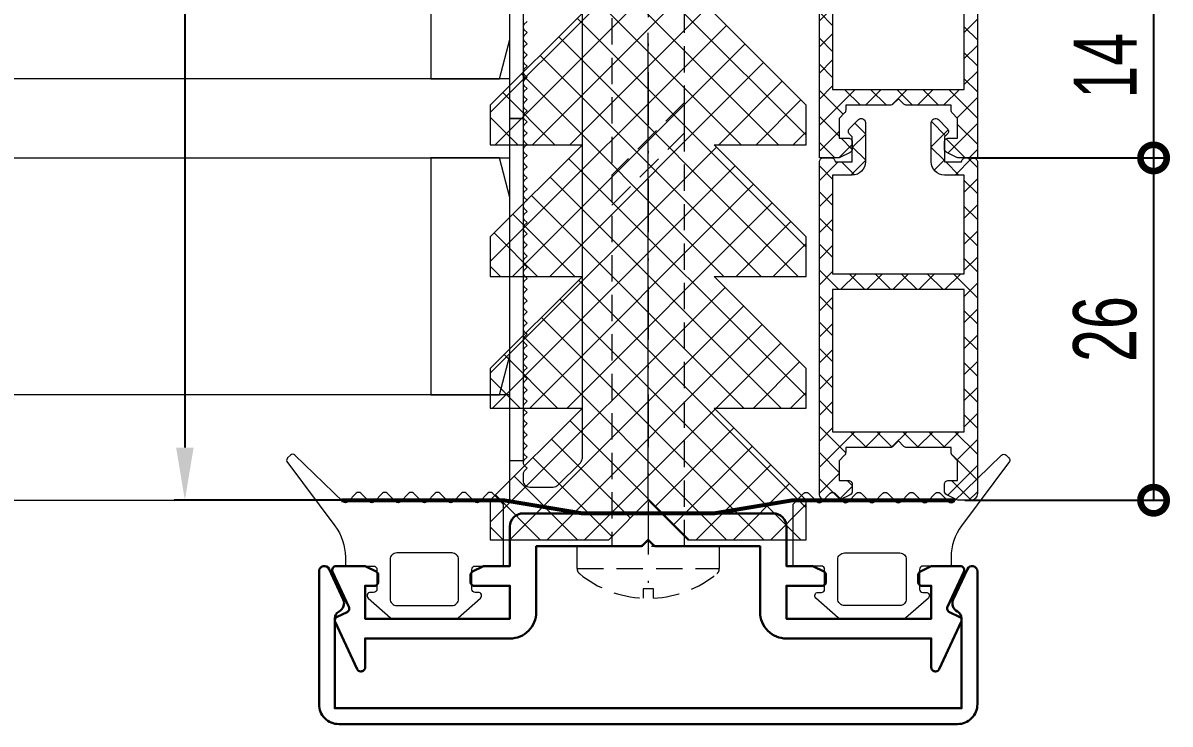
# Model space of a CAD drawing. Extents: x -37 to 8820, y -336 to 478.
# Drawn here: x 6399 to 6453.4, y 51.8 to 85 of the extents above; entities that cross this region are included whole.
import ezdxf

# ---------------------------------------------------------------- set-up
doc = ezdxf.new("R2010")
doc.units = 0
doc.header["$LTSCALE"] = 5
doc.linetypes.add('DASHDOT', pattern=[1, 0.5, -0.25, 0, -0.25])
doc.linetypes.add('HIDDEN', pattern=[0.375, 0.25, -0.125])
doc.layers.get('0').update_dxf_attribs({"linetype": 'CONTINUOUS', "lineweight": 30})
doc.layers.get('DEFPOINTS').update_dxf_attribs({"linetype": 'CONTINUOUS'})
for name, color, linetype, lineweight in [('1', 6, 'DASHDOT', 13), ('2', 3, 'HIDDEN', 13), ('Dimentions', 5, 'CONTINUOUS', 15), ('Glass', 5, 'CONTINUOUS', 20), ('Ал подклад', 7, 'CONTINUOUS', 20), ('Герлен', 7, 'CONTINUOUS', 60), ('Подкладки', 1, 'CONTINUOUS', 20), ('Уплотнители', 1, 'CONTINUOUS', 20), ('Штриховка', 1, 'CONTINUOUS', 5)]:
    doc.layers.add(name, color=color, linetype=linetype, lineweight=lineweight)
doc.styles.add('3', font='RUSS.SHX', dxfattribs={"width": 0.7, "height": 3})
doc.dimstyles.new('MX1_6', dxfattribs={"dimtxt": 3, "dimasz": 2.5, "dimexe": 0.5, "dimexo": 0, "dimgap": 0.8, "dimtad": 1, "dimlfac": 1.6, "dimdsep": 46, "dimtxsty": '3', "dimcen": 0, "dimclrd": 256, "dimclre": 256, "dimclrt": 256, "dimaunit": 1, "dimadec": 0, "dimazin": 0, "dimtfac": 1, "dimtmove": 0, "dimatfit": 1, "dimfxl": 1, "dimtvp": 1, "dimtolj": 1, "dimtzin": 0, "dimarcsym": 0})

# ---------------------------------------------------------------- blocks, each defined once
blk = doc.blocks.new('*D168')
at = {"layer": 'DEFPOINTS', "color": 0, "linetype": 'Continuous', "transparency": 16777216}
for p in [(6411.594, 98.638), (6406.662, 62.388), (6420.841, 62.388)]:
    blk.add_point(p, dxfattribs=at)
at = {"layer": 'Dimentions', "linetype": 'Continuous', "lineweight": -2, "transparency": 16777216}
for p, q in [((6411.594, 98.638), (6406.162, 98.638)), ((6406.662, 96.138), (6406.662, 64.888)), ((6420.841, 62.388), (6406.162, 62.388))]:
    blk.add_line(p, q, dxfattribs=at)
at = {"layer": 'Dimentions', "linetype": 'Continuous', "transparency": 16777216}
for points in [[(6406.246, 96.138), (6407.079, 96.138), (6406.662, 98.638)], [(6406.246, 64.888), (6407.079, 64.888), (6406.662, 62.388)]]:
    blk.add_solid(points, dxfattribs=at)
at = {"layer": 'Dimentions', "linetype": 'Continuous', "transparency": 16777216, "insert": (6404.362, 87.034), "char_height": 3, "attachment_point": 5, "rotation": 90, "style": '3'}
blk.add_mtext('\\A1;58', dxfattribs=at)
blk = doc.blocks.new('_DotSmall')
at = {"color": 0, "linetype": 'ByBlock', "const_width": 0.5}
blk.add_lwpolyline([(-0.0625, 0, 1), (0.0625, 0, 1)], format="xyb", close=True, dxfattribs=at)
blk = doc.blocks.new('*D1178')
at = {"layer": 'DEFPOINTS', "color": 0, "linetype": 'Continuous', "transparency": 16777216}
for p in [(6443.966, 87.388), (6443.998, 78.638), (6452.641, 78.638)]:
    blk.add_point(p, dxfattribs=at)
at = {"layer": 'Dimentions', "linetype": 'Continuous', "lineweight": -2, "transparency": 16777216}
for p, q in [((6443.966, 87.388), (6453.141, 87.388)), ((6452.641, 87.388), (6452.641, 78.638)), ((6443.998, 78.638), (6453.141, 78.638))]:
    blk.add_line(p, q, dxfattribs=at)
at = {"layer": 'Dimentions', "linetype": 'Continuous', "lineweight": -2, "transparency": 16777216, "xscale": 2.5, "yscale": 2.5, "zscale": 2.5}
for p, rotation in [((6452.641, 87.388), 90), ((6452.641, 78.638), 270)]:
    blk.add_blockref('_DotSmall', p, dxfattribs=dict(at, rotation=rotation))
at = {"layer": 'Dimentions', "linetype": 'Continuous', "transparency": 16777216, "insert": (6450.341, 83.013), "char_height": 3, "attachment_point": 5, "rotation": 90, "style": '3'}
blk.add_mtext('\\A1;14', dxfattribs=at)
blk = doc.blocks.new('*D1179')
at = {"layer": 'DEFPOINTS', "color": 0, "linetype": 'Continuous', "transparency": 16777216}
for p in [(6443.966, 78.638), (6443.676, 62.388), (6452.641, 62.388)]:
    blk.add_point(p, dxfattribs=at)
at = {"layer": 'Dimentions', "linetype": 'Continuous', "lineweight": -2, "transparency": 16777216}
for p, q in [((6443.966, 78.638), (6453.141, 78.638)), ((6452.641, 78.638), (6452.641, 62.388)), ((6443.676, 62.388), (6453.141, 62.388))]:
    blk.add_line(p, q, dxfattribs=at)
at = {"layer": 'Dimentions', "linetype": 'Continuous', "lineweight": -2, "transparency": 16777216, "xscale": 2.5, "yscale": 2.5, "zscale": 2.5}
for p, rotation in [((6452.641, 78.638), 90), ((6452.641, 62.388), 270)]:
    blk.add_blockref('_DotSmall', p, dxfattribs=dict(at, rotation=rotation))
at = {"layer": 'Dimentions', "linetype": 'Continuous', "transparency": 16777216, "insert": (6450.341, 70.513), "char_height": 3, "attachment_point": 5, "rotation": 90, "style": '3'}
blk.add_mtext('\\A1;26', dxfattribs=at)

msp = doc.modelspace()

# ---------------------------------------------------------------- hatches: boundary and pattern name
at = {"layer": 'Штриховка', "lineweight": 5}
h = msp.add_hatch(dxfattribs=at)
h.set_pattern_fill('ANSI37', color=256, scale=7, style=0)
h.set_pattern_definition([(45, (8833.8997, 7219.1728), (-0.61871843, 0.61871843), []), (135, (8833.8997, 7219.1728), (-0.61871843, -0.61871843), [])])
edge = h.paths.add_edge_path()
edge.add_line((6440.5289, 81.4504), (6440.2713, 81.1928))
edge.add_arc((6440.1387, 81.3254), 0.1875, 270, 315, ccw=False)
edge.add_line((6440.1387, 81.1379), (6438.0289, 81.1379))
edge.add_line((6438.0289, 81.1379), (6438.0289, 80.9031))
edge.add_arc((6437.8414, 80.9031), 0.1875, -45, 0, ccw=False)
edge.add_line((6437.974, 80.7705), (6437.7164, 80.5129))
edge.add_line((6437.7164, 80.5129), (6437.7164, 79.5754))
edge.add_line((6437.7164, 79.5754), (6438.1539, 79.5754))
edge.add_arc((6438.1539, 79.3879), 0.1875, 0, 90, ccw=False)
edge.add_line((6438.3414, 79.3879), (6438.3414, 79.0663))
edge.add_arc((6438.1539, 79.0663), 0.1875, 296.56505, 360, ccw=False)
edge.add_line((6438.2377, 78.8986), (6437.756, 78.6577))
edge.add_arc((6437.6721, 78.8254), 0.1875, 270, 296.56505, ccw=False)
edge.add_line((6437.6721, 78.6379), (6436.7789, 78.6379))
edge.add_line((6436.7789, 78.6379), (6436.7789, 87.3879))
edge.add_line((6436.7789, 87.3879), (6437.3414, 87.3879))
edge.add_arc((6437.3414, 87.2004), 0.1875, 0, 90, ccw=False)
edge.add_line((6437.5289, 87.2004), (6438.3414, 87.2004))
edge.add_line((6438.3414, 87.2004), (6438.3414, 88.3879))
edge.add_line((6438.3414, 88.3879), (6438.2088, 88.5205))
edge.add_arc((6438.3414, 88.6531), 0.1875, 135, 225, ccw=False)
edge.add_line((6438.2088, 88.7857), (6438.628, 89.2049))
edge.add_arc((6438.7682, 89.0647), 0.1982, 0, 135, ccw=False)
edge.add_line((6438.9664, 89.0647), (6438.9664, 87.2004))
edge.add_arc((6438.3414, 87.2004), 0.625, -90, 0, ccw=False)
edge.add_line((6438.3414, 86.5754), (6437.4039, 86.5754))
edge.add_line((6437.4039, 86.5754), (6437.4039, 81.8879))
edge.add_line((6437.4039, 81.8879), (6443.6539, 81.8879))
edge.add_line((6443.6539, 81.8879), (6443.6539, 86.5754))
edge.add_line((6443.6539, 86.5754), (6442.7164, 86.5754))
edge.add_arc((6442.7164, 87.2004), 0.625, 180, 270, ccw=False)
edge.add_line((6442.0914, 87.2004), (6442.0914, 89.0647))
edge.add_arc((6442.2896, 89.0647), 0.1982, 45, 180, ccw=False)
edge.add_line((6442.4298, 89.2049), (6442.849, 88.7857))
edge.add_arc((6442.7164, 88.6531), 0.1875, -45, 45, ccw=False)
edge.add_line((6442.849, 88.5205), (6442.7164, 88.3879))
edge.add_line((6442.7164, 88.3879), (6442.7164, 87.2004))
edge.add_line((6442.7164, 87.2004), (6443.5289, 87.2004))
edge.add_arc((6443.7164, 87.2004), 0.1875, 90, 180, ccw=False)
edge.add_line((6443.7164, 87.3879), (6444.2789, 87.3879))
edge.add_line((6444.2789, 87.3879), (6444.2789, 78.6379))
edge.add_line((6444.2789, 78.6379), (6443.3857, 78.6379))
edge.add_arc((6443.3857, 78.8254), 0.1875, 243.43495, 270, ccw=False)
edge.add_line((6443.3018, 78.6577), (6442.82, 78.8986))
edge.add_arc((6442.9039, 79.0663), 0.1875, 180, 243.43495, ccw=False)
edge.add_line((6442.7164, 79.0663), (6442.7164, 79.3879))
edge.add_arc((6442.9039, 79.3879), 0.1875, 90, 180, ccw=False)
edge.add_line((6442.9039, 79.5754), (6443.3414, 79.5754))
edge.add_line((6443.3414, 79.5754), (6443.3414, 80.5129))
edge.add_line((6443.3414, 80.5129), (6443.0838, 80.7705))
edge.add_arc((6443.2164, 80.9031), 0.1875, 180, 225, ccw=False)
edge.add_line((6443.0289, 80.9031), (6443.0289, 81.1379))
edge.add_line((6443.0289, 81.1379), (6440.9191, 81.1379))
edge.add_arc((6440.9191, 81.3254), 0.1875, 225, 270, ccw=False)
edge.add_line((6440.7865, 81.1928), (6440.5289, 81.4504))
h = msp.add_hatch(dxfattribs=at)
h.set_pattern_fill('NET', color=256, scale=10, angle=45, style=0)
h.set_pattern_definition([(45, (1352.8549, 2772.9886), (-0.88388348, 0.88388348), []), (135, (1352.8549, 2772.9886), (-0.88388348, -0.88388348), [])])
h.paths.add_polyline_path([(6430.5289, 60.5158), (6436.1539, 60.5158), (6436.1539, 62.3908), (6431.7789, 66.7658), (6436.1539, 66.7658), (6436.1539, 68.6408), (6431.7789, 73.0158), (6436.1539, 73.0158), (6436.1539, 74.8908), (6431.7789, 79.2658), (6436.1539, 79.2658), (6436.1539, 81.1408), (6431.7789, 85.5158), (6425.5289, 85.5158), (6421.1539, 81.1408), (6421.1539, 79.2658), (6425.5289, 79.2658), (6421.1539, 74.8908), (6421.1539, 73.0158), (6425.5289, 73.0158), (6421.1539, 68.6408), (6421.1539, 66.7658), (6425.5289, 66.7658), (6421.1539, 62.3908), (6421.1539, 60.5158), (6426.7789, 60.5158), (6428.6539, 62.3908)])
h = msp.add_hatch(dxfattribs=at)
h.set_pattern_fill('ANSI37', color=256, scale=7, style=0)
h.set_pattern_definition([(45, (8811.1472, 7202.45486), (-0.61871843, 0.61871843), []), (135, (8811.1472, 7202.45486), (-0.61871843, -0.61871843), [])])
h.paths.add_polyline_path([(6443.6539, 72.3879), (6437.4039, 72.3879), (6437.4039, 65.6379), (6443.6539, 65.6379)], flags=16)
edge = h.paths.add_edge_path()
edge.add_line((6443.6539, 73.1379), (6443.6539, 77.8254))
edge.add_line((6443.6539, 77.8254), (6442.7164, 77.8254))
edge.add_arc((6442.7164, 78.4504), 0.625, 180, 270, ccw=False)
edge.add_line((6442.0914, 78.4504), (6442.0914, 80.3147))
edge.add_arc((6442.2896, 80.3147), 0.1982, 45, 180, ccw=False)
edge.add_line((6442.4298, 80.4549), (6442.849, 80.0357))
edge.add_arc((6442.7164, 79.9031), 0.1875, -45, 45, ccw=False)
edge.add_line((6442.849, 79.7705), (6442.7164, 79.6379))
edge.add_line((6442.7164, 79.6379), (6442.7164, 78.4504))
edge.add_line((6442.7164, 78.4504), (6443.5289, 78.4504))
edge.add_arc((6443.7164, 78.4504), 0.1875, 90, 180, ccw=False)
edge.add_line((6443.7164, 78.6379), (6444.0914, 78.6379))
edge.add_arc((6444.0914, 78.4504), 0.1875, 0, 90, ccw=False)
edge.add_line((6444.2789, 78.4504), (6444.2789, 62.7004))
edge.add_arc((6443.9664, 62.7004), 0.3125, -90, 0, ccw=False)
edge.add_line((6443.9664, 62.3879), (6443.3857, 62.3879))
edge.add_arc((6443.3857, 62.5754), 0.1875, 243.43495, 270, ccw=False)
edge.add_line((6443.3018, 62.4077), (6442.82, 62.6486))
edge.add_arc((6442.9039, 62.8163), 0.1875, 180, 243.43495, ccw=False)
edge.add_line((6442.7164, 62.8163), (6442.7164, 63.1379))
edge.add_arc((6442.9039, 63.1379), 0.1875, 90, 180, ccw=False)
edge.add_line((6442.9039, 63.3254), (6443.3414, 63.3254))
edge.add_line((6443.3414, 63.3254), (6443.3414, 64.2629))
edge.add_line((6443.3414, 64.2629), (6443.0838, 64.5205))
edge.add_arc((6443.2164, 64.6531), 0.1875, 180, 225, ccw=False)
edge.add_line((6443.0289, 64.6531), (6443.0289, 64.8879))
edge.add_line((6443.0289, 64.8879), (6440.9191, 64.8879))
edge.add_arc((6440.9191, 65.0754), 0.1875, 225, 270, ccw=False)
edge.add_line((6440.7865, 64.9428), (6440.5289, 65.2004))
edge.add_line((6440.5289, 65.2004), (6440.2713, 64.9428))
edge.add_arc((6440.1387, 65.0754), 0.1875, 270, 315, ccw=False)
edge.add_line((6440.1387, 64.8879), (6438.0289, 64.8879))
edge.add_line((6438.0289, 64.8879), (6438.0289, 64.6531))
edge.add_arc((6437.8414, 64.6531), 0.1875, -45, 0, ccw=False)
edge.add_line((6437.974, 64.5205), (6437.7164, 64.2629))
edge.add_line((6437.7164, 64.2629), (6437.7164, 63.3254))
edge.add_line((6437.7164, 63.3254), (6438.1539, 63.3254))
edge.add_arc((6438.1539, 63.1379), 0.1875, 0, 90, ccw=False)
edge.add_line((6438.3414, 63.1379), (6438.3414, 62.8163))
edge.add_arc((6438.1539, 62.8163), 0.1875, -63.43495, 0, ccw=False)
edge.add_line((6438.2377, 62.6486), (6437.756, 62.4077))
edge.add_arc((6437.6721, 62.5754), 0.1875, 270, 296.56505, ccw=False)
edge.add_line((6437.6721, 62.3879), (6437.0914, 62.3879))
edge.add_arc((6437.0914, 62.7004), 0.3125, 180, 270, ccw=False)
edge.add_line((6436.7789, 62.7004), (6436.7789, 78.4504))
edge.add_arc((6436.9664, 78.4504), 0.1875, 90, 180, ccw=False)
edge.add_line((6436.9664, 78.6379), (6437.3414, 78.6379))
edge.add_arc((6437.3414, 78.4504), 0.1875, 0, 90, ccw=False)
edge.add_line((6437.5289, 78.4504), (6438.3414, 78.4504))
edge.add_line((6438.3414, 78.4504), (6438.3414, 79.6379))
edge.add_line((6438.3414, 79.6379), (6438.2088, 79.7705))
edge.add_arc((6438.3414, 79.9031), 0.1875, 135, 225, ccw=False)
edge.add_line((6438.2088, 80.0357), (6438.628, 80.4549))
edge.add_arc((6438.7682, 80.3147), 0.1982, 0, 135, ccw=False)
edge.add_line((6438.9664, 80.3147), (6438.9664, 78.4504))
edge.add_arc((6438.3414, 78.4504), 0.625, -90, 0, ccw=False)
edge.add_line((6438.3414, 77.8254), (6437.4039, 77.8254))
edge.add_line((6437.4039, 77.8254), (6437.4039, 73.1379))
edge.add_line((6437.4039, 73.1379), (6443.6539, 73.1379))

# ---------------------------------------------------------------- linework, layer by layer
for points in [[(6443.5113, 56.609, 0.4142136), (6443.4206, 56.8582), (6442.9488, 57.0782, -0.4142136), (6442.8581, 57.3273), (6443.6363, 58.9962, 0.5486188), (6443.4664, 59.2629), (6442.1357, 59.2629, 0.1164338), (6442.0518, 59.2431), (6441.57, 59.0022, 0.284079), (6441.4664, 58.8345), (6441.4664, 58.5129, 0.4142136), (6441.6539, 58.3254), (6442.0914, 58.3254), (6442.0914, 56.7629), (6435.2164, 56.7629), (6435.2164, 58.3254), (6436.9039, 58.3254, 0.4142136), (6437.0914, 58.5129), (6437.0914, 58.8345, 0.284079), (6436.9877, 59.0022), (6436.506, 59.2431, 0.1164338), (6436.4221, 59.2629), (6435.2164, 59.2629), (6435.2164, 61.1379, 0.4142136), (6434.5914, 61.7629), (6422.7164, 61.7629, 0.4142136), (6422.0914, 61.1379), (6422.0914, 59.2629), (6420.8857, 59.2629, 0.1164338), (6420.8018, 59.2431), (6420.32, 59.0022, 0.284079), (6420.2164, 58.8345), (6420.2164, 58.5129, 0.4142136), (6420.4039, 58.3254), (6422.0914, 58.3254), (6422.0914, 56.7629), (6415.2164, 56.7629), (6415.2164, 58.3254), (6415.6539, 58.3254, 0.4142136), (6415.8414, 58.5129), (6415.8414, 58.8345, 0.284079), (6415.7377, 59.0022), (6415.256, 59.2431, 0.1164338), (6415.1721, 59.2629), (6413.8414, 59.2629, 0.5486188), (6413.6715, 58.9962), (6414.4496, 57.3273, -0.4142136), (6414.359, 57.0782), (6413.8871, 56.8582, 0.4142136), (6413.7965, 56.609), (6414.84, 54.3712, 0.2914734), (6415.0099, 54.2629), (6415.0289, 54.2629, 0.4142136), (6415.2164, 54.4504), (6415.2164, 55.8254), (6422.0914, 55.8254, 0.4142136), (6423.3414, 57.0754), (6423.3414, 60.2004), (6428.2637, 60.2004, 0.1989124), (6428.3963, 60.2553), (6428.6539, 60.5129), (6428.9115, 60.2553, 0.1989124), (6429.0441, 60.2004), (6433.9664, 60.2004), (6433.9664, 57.0754, 0.4142136), (6435.2164, 55.8254), (6442.0914, 55.8254), (6442.0914, 54.4504, 0.4142136), (6442.2789, 54.2629), (6442.2979, 54.2629, 0.2914734), (6442.4678, 54.3712)], [(6443.3414, 51.7629), (6413.9664, 51.7629, -0.4142136), (6413.0289, 52.7004), (6413.0289, 59.0129, -0.8025849), (6413.5055, 59.1186), (6414.1754, 57.6819, -0.4015594), (6413.9808, 57.1089, 0.2797393), (6413.7789, 56.7762), (6413.7789, 52.5129), (6443.5289, 52.5129), (6443.5289, 56.7762, 0.2797393), (6443.327, 57.1089, -0.4015594), (6443.1324, 57.6819), (6443.8023, 59.1186, -0.8025849), (6444.2789, 59.0129), (6444.2789, 52.7004, -0.4142136)]]:
    msp.add_lwpolyline(points, format="xyb", close=True)
at = {"layer": '1'}
msp.add_line((6428.6539, 113.315), (6428.6539, 58.0129), dxfattribs=at)
at = {"layer": '2'}
msp.add_line((6425.2789, 59.1444), (6432.0289, 59.1444), dxfattribs=at)
for points in [[(6430.3726, 60.2004), (6430.3726, 100.2645), (6428.6539, 103.9504), (6426.9351, 100.2645), (6426.9351, 60.2004)], [(6426.9351, 76.3913), (6430.3726, 79.8288), (6430.3726, 81.2611), (6426.9351, 77.8236)]]:
    msp.add_lwpolyline(points, close=True, dxfattribs=at)
msp.add_lwpolyline([(6428.4083, 57.7376, -0.1618489), (6425.3925, 58.9033, -0.2238875), (6425.2789, 59.1444), (6425.2789, 60.2004), (6432.0289, 60.2004), (6432.0289, 59.1444, -0.2238875), (6431.9153, 58.9033, -0.1618489), (6428.8995, 57.7376), (6428.8995, 58.1752), (6428.4083, 58.1752)], format="xyb", close=True, dxfattribs=at)
at = {"layer": 'Glass'}
for points in [[(6421.589, 93.6379), (6418.3414, 93.6379), (6418.3414, 82.3879), (6421.589, 82.3879), (6422.0914, 84.2629), (6422.0914, 91.7629)], [(6422.0914, 82.3879), (6380.8364, 82.3879), (6380.8364, 78.6379), (6422.0914, 78.6379)], [(6421.589, 78.6379), (6418.3414, 78.6379), (6418.3414, 67.3879), (6421.589, 67.3879), (6422.0914, 69.2629), (6422.0914, 76.7629)], [(6422.0914, 67.3879), (6380.8365, 67.3879), (6380.8365, 62.3879), (6422.0914, 62.3879)]]:
    msp.add_lwpolyline(points, close=True, dxfattribs=at)
at = {"layer": 'Ал подклад', "color": 0}
msp.add_lwpolyline([(6422.9039, 85.1163), (6422.7713, 84.9837, 0.4142136), (6422.7713, 84.7185), (6422.9039, 84.586), (6422.7713, 84.4534, 0.4142136), (6422.7713, 84.1882), (6422.9039, 84.0556), (6422.7713, 83.923, 0.4142136), (6422.7713, 83.6579), (6422.9039, 83.5253), (6422.7713, 83.3927, 0.4142136), (6422.7713, 83.1275), (6422.9039, 82.995), (6422.7713, 82.8624, 0.4142136), (6422.7713, 82.5972), (6422.9039, 82.4646), (6422.7713, 82.332, 0.4142136), (6422.7713, 82.0669), (6422.9039, 81.9343), (6422.7713, 81.8017, 0.4142136), (6422.7713, 81.5366), (6422.9039, 81.404), (6422.7713, 81.2714, 0.4142136), (6422.7713, 81.0062), (6422.9039, 80.8736), (6422.7713, 80.7411, 0.4142136), (6422.7713, 80.4759), (6422.9039, 80.3433), (6422.7713, 80.2107, 0.4142136), (6422.7713, 79.9456), (6422.9039, 79.813), (6422.7713, 79.6804, 0.4142136), (6422.7713, 79.4152), (6422.9039, 79.2827), (6422.7713, 79.1501, 0.4142136), (6422.7713, 78.8849), (6422.9039, 78.7523), (6422.7713, 78.6197, 0.4142136), (6422.7713, 78.3546), (6422.9039, 78.222), (6422.7713, 78.0894, 0.4142136), (6422.7713, 77.8242), (6422.9039, 77.6917), (6422.7713, 77.5591, 0.4142136), (6422.7713, 77.2939), (6422.9039, 77.1613), (6422.7713, 77.0287, 0.4142136), (6422.7713, 76.7636), (6422.9039, 76.631), (6422.7713, 76.4984, 0.4142136), (6422.7713, 76.2333), (6422.9039, 76.1007), (6422.7713, 75.9681, 0.4142136), (6422.7713, 75.7029), (6422.9039, 75.5703), (6422.7713, 75.4378, 0.4142136), (6422.7713, 75.1726), (6422.9039, 75.04), (6422.7713, 74.9074, 0.4142136), (6422.7713, 74.6423), (6422.9039, 74.5097), (6422.7713, 74.3771, 0.4142136), (6422.7713, 74.1119), (6422.9039, 73.9794), (6422.7713, 73.8468, 0.4142136), (6422.7713, 73.5816), (6422.9039, 73.449), (6422.7713, 73.3164, 0.4142136), (6422.7713, 73.0513), (6422.9039, 72.9187), (6422.7713, 72.7861, 0.4142136), (6422.7713, 72.5209), (6422.9039, 72.3884), (6422.7713, 72.2558, 0.4142136), (6422.7713, 71.9906), (6422.9039, 71.858), (6422.7713, 71.7254, 0.4142136), (6422.7713, 71.4603), (6422.9039, 71.3277), (6422.7713, 71.1951, 0.4142136), (6422.7713, 70.93), (6422.9039, 70.7974), (6422.7713, 70.6648, 0.4142136), (6422.7713, 70.3996), (6422.9039, 70.267), (6422.7713, 70.1345, 0.4142136), (6422.7713, 69.8693), (6422.9039, 69.7367), (6422.7713, 69.6041, 0.4142136), (6422.7713, 69.339), (6422.9039, 69.2064), (6422.7713, 69.0738, 0.4142136), (6422.7713, 68.8086), (6422.9039, 68.676), (6422.7713, 68.5435, 0.4142136), (6422.7713, 68.2783), (6422.9039, 68.1457), (6422.7713, 68.0131, 0.4142136), (6422.7713, 67.748), (6422.9039, 67.6154), (6422.7713, 67.4828, 0.4142136), (6422.7713, 67.2176), (6422.9039, 67.0851), (6422.7713, 66.9525, 0.4142136), (6422.7713, 66.6873), (6422.9039, 66.5547), (6422.7713, 66.4221, 0.4142136), (6422.7713, 66.157), (6422.9039, 66.0244), (6422.7713, 65.8918, 0.4142136), (6422.7713, 65.6267), (6422.9039, 65.4941), (6422.7713, 65.3615, 0.4142136), (6422.7713, 65.0963), (6422.9039, 64.9637), (6422.7713, 64.8312, 0.4142136), (6422.7713, 64.566), (6422.9039, 64.4334), (6422.7713, 64.3008, 0.4142136), (6422.7713, 64.0357), (6422.9039, 63.9031), (6422.7713, 63.7705, 0.1989124), (6422.7164, 63.6379), (6422.7164, 63.3254, 0.4142136), (6423.0289, 63.0129), (6424.1495, 63.0129, 0.1989124), (6424.3704, 63.1044), (6425.4374, 64.1714, 0.1989124), (6425.5289, 64.3924), (6425.5289, 100.8254, 0.4142136)], format="xyb", dxfattribs=at)
at = {"layer": 'Герлен', "ltscale": 2, "const_width": 0.1875}
msp.add_lwpolyline([(6443.2164, 62.3879), (6435.5289, 62.3879), (6431.7789, 61.7629), (6425.5289, 61.7629), (6421.7789, 62.3879), (6414.0914, 62.3879)], dxfattribs=at)
at = {"layer": 'Подкладки'}
for points in [[(6422.0914, 80.5129), (6422.0914, 96.7629), (6422.7164, 96.7629), (6422.7164, 80.5129)], [(6422.0914, 64.2629), (6422.0914, 80.5129), (6422.7164, 80.5129), (6422.7164, 64.2629)]]:
    msp.add_lwpolyline(points, close=True, dxfattribs=at)
at = {"layer": 'Уплотнители'}
msp.add_line((6428.6539, 62.3908), (6428.6539, 84.5783), dxfattribs=at)
for points in [[(6440.5289, 81.4504), (6440.2713, 81.1928, -0.1989124), (6440.1387, 81.1379), (6438.0289, 81.1379), (6438.0289, 80.9031, -0.1989124), (6437.974, 80.7705), (6437.7164, 80.5129), (6437.7164, 79.5754), (6438.1539, 79.5754, -0.4142136), (6438.3414, 79.3879), (6438.3414, 79.0663, -0.284079), (6438.2377, 78.8986), (6437.756, 78.6577, -0.1164338), (6437.6721, 78.6379), (6436.7789, 78.6379), (6436.7789, 87.3879)], [(6444.2789, 87.3879), (6444.2789, 78.6379), (6443.3857, 78.6379, -0.1164338), (6443.3018, 78.6577), (6442.82, 78.8986, -0.284079), (6442.7164, 79.0663), (6442.7164, 79.3879, -0.4142136), (6442.9039, 79.5754), (6443.3414, 79.5754), (6443.3414, 80.5129), (6443.0838, 80.7705, -0.1989124), (6443.0289, 80.9031), (6443.0289, 81.1379), (6440.9191, 81.1379, -0.1989124), (6440.7865, 81.1928), (6440.5289, 81.4504)]]:
    msp.add_lwpolyline(points, format="xyb", dxfattribs=at)
for points in [[(6437.4039, 86.5754), (6437.4039, 81.8879), (6443.6539, 81.8879), (6443.6539, 86.5754)], [(6425.5289, 85.5158), (6421.1539, 81.1408), (6421.1539, 79.2658), (6425.5289, 79.2658), (6421.1539, 74.8908), (6421.1539, 73.0158), (6425.5289, 73.0158), (6421.1539, 68.6408), (6421.1539, 66.7658), (6425.5289, 66.7658), (6421.1539, 62.3908), (6421.1539, 60.5158), (6426.7789, 60.5158), (6428.6539, 62.3908), (6430.5289, 60.5158), (6436.1539, 60.5158), (6436.1539, 62.3908), (6431.7789, 66.7658), (6436.1539, 66.7658), (6436.1539, 68.6408), (6431.7789, 73.0158), (6436.1539, 73.0158), (6436.1539, 74.8908), (6431.7789, 79.2658), (6436.1539, 79.2658), (6436.1539, 81.1408), (6431.7789, 85.5158)]]:
    msp.add_lwpolyline(points, dxfattribs=at)
for points in [[(6443.6539, 73.1379), (6443.6539, 77.8254), (6442.7164, 77.8254, -0.4142136), (6442.0914, 78.4504), (6442.0914, 80.3147, -0.6681786), (6442.4298, 80.4549), (6442.849, 80.0357, -0.4142136), (6442.849, 79.7705), (6442.7164, 79.6379), (6442.7164, 78.4504), (6443.5289, 78.4504, -0.4142136), (6443.7164, 78.6379), (6444.0914, 78.6379, -0.4142136), (6444.2789, 78.4504), (6444.2789, 62.7004, -0.4142136), (6443.9664, 62.3879), (6443.3857, 62.3879, -0.1164338), (6443.3018, 62.4077), (6442.82, 62.6486, -0.284079), (6442.7164, 62.8163), (6442.7164, 63.1379, -0.4142136), (6442.9039, 63.3254), (6443.3414, 63.3254), (6443.3414, 64.2629), (6443.0838, 64.5205, -0.1989124), (6443.0289, 64.6531), (6443.0289, 64.8879), (6440.9191, 64.8879, -0.1989124), (6440.7865, 64.9428), (6440.5289, 65.2004), (6440.2713, 64.9428, -0.1989124), (6440.1387, 64.8879), (6438.0289, 64.8879), (6438.0289, 64.6531, -0.1989124), (6437.974, 64.5205), (6437.7164, 64.2629), (6437.7164, 63.3254), (6438.1539, 63.3254, -0.4142136), (6438.3414, 63.1379), (6438.3414, 62.8163, -0.284079), (6438.2377, 62.6486), (6437.756, 62.4077, -0.1164338), (6437.6721, 62.3879), (6437.0914, 62.3879, -0.4142136), (6436.7789, 62.7004), (6436.7789, 78.4504, -0.4142136), (6436.9664, 78.6379), (6437.3414, 78.6379, -0.4142136), (6437.5289, 78.4504), (6438.3414, 78.4504), (6438.3414, 79.6379), (6438.2088, 79.7705, -0.4142136), (6438.2088, 80.0357), (6438.628, 80.4549, -0.6681786), (6438.9664, 80.3147), (6438.9664, 78.4504, -0.4142136), (6438.3414, 77.8254), (6437.4039, 77.8254), (6437.4039, 73.1379)], [(6420.4351, 58.0129, -0.4142136), (6420.2789, 58.1692), (6420.2789, 59.1067, -0.4142136), (6420.4351, 59.2629), (6421.7789, 59.2629), (6421.7789, 62.1509, 0.1989124), (6421.7423, 62.2392), (6421.2644, 62.7171, 0.4142136), (6421.0434, 62.7171), (6420.6394, 62.3131, -0.4142136), (6420.4184, 62.3131), (6420.0144, 62.7171, 0.4142136), (6419.7934, 62.7171), (6419.3894, 62.3131, -0.4142136), (6419.1684, 62.3131), (6418.7644, 62.7171, 0.4142136), (6418.5434, 62.7171), (6418.1394, 62.3131, -0.4142136), (6417.9184, 62.3131), (6417.5144, 62.7171, 0.4142136), (6417.2934, 62.7171), (6416.8894, 62.3131, -0.4142136), (6416.6684, 62.3131), (6416.2644, 62.7171, 0.4142136), (6416.0434, 62.7171), (6415.6394, 62.3131, -0.4142136), (6415.4184, 62.3131), (6415.0144, 62.7171, 0.4142136), (6414.7934, 62.7171), (6414.3894, 62.3131, -0.4142136), (6414.1684, 62.3131), (6411.8894, 64.5274, 0.4142136), (6411.6684, 64.5274), (6411.5371, 64.3961, 0.2925382), (6411.501, 64.2316), (6413.7817, 61.1784, -0.1617878), (6414.2789, 59.6822), (6414.2789, 59.2629), (6415.6226, 59.2629, -0.4142136), (6415.7789, 59.1067), (6415.7789, 58.1692, -0.4142136), (6415.6226, 58.0129), (6415.4664, 58.0129, 0.6685867), (6415.356, 57.7461), (6416.4206, 56.8086, 0.1986192), (6416.531, 56.7629), (6419.5268, 56.7629, 0.1986192), (6419.6371, 56.8086), (6420.7017, 57.7461, 0.6685867), (6420.5914, 58.0129)], [(6436.8726, 58.0129, 0.4142136), (6437.0289, 58.1692), (6437.0289, 59.1067, 0.4142136), (6436.8726, 59.2629), (6435.5289, 59.2629), (6435.5289, 62.1509, -0.1989124), (6435.5655, 62.2392), (6436.0434, 62.7171, -0.4142136), (6436.2644, 62.7171), (6436.6684, 62.3131, 0.4142136), (6436.8894, 62.3131), (6437.2934, 62.7171, -0.4142136), (6437.5144, 62.7171), (6437.9184, 62.3131, 0.4142136), (6438.1394, 62.3131), (6438.5434, 62.7171, -0.4142136), (6438.7644, 62.7171), (6439.1684, 62.3131, 0.4142136), (6439.3894, 62.3131), (6439.7934, 62.7171, -0.4142136), (6440.0144, 62.7171), (6440.4184, 62.3131, 0.4142136), (6440.6394, 62.3131), (6441.0434, 62.7171, -0.4142136), (6441.2644, 62.7171), (6441.6684, 62.3131, 0.4142136), (6441.8894, 62.3131), (6442.2934, 62.7171, -0.4142136), (6442.5144, 62.7171), (6442.9184, 62.3131, 0.4142136), (6443.1394, 62.3131), (6445.4184, 64.5274, -0.4142136), (6445.6394, 64.5274), (6445.7707, 64.3961, -0.2925382), (6445.8068, 64.2316), (6443.526, 61.1784, 0.1617878), (6443.0289, 59.6822), (6443.0289, 59.2629), (6441.6851, 59.2629, 0.4142136), (6441.5289, 59.1067), (6441.5289, 58.1692, 0.4142136), (6441.6851, 58.0129), (6441.8414, 58.0129, -0.6685867), (6441.9517, 57.7461), (6440.8871, 56.8086, -0.1986192), (6440.7768, 56.7629), (6437.781, 56.7629, -0.1986192), (6437.6706, 56.8086), (6436.606, 57.7461, -0.6685867), (6436.7164, 58.0129)], [(6416.7164, 57.3879), (6419.3414, 57.3879, 0.4142136), (6419.6539, 57.7004), (6419.6539, 59.5754, 0.4142136), (6419.3414, 59.8879), (6416.7164, 59.8879, 0.4142136), (6416.4039, 59.5754), (6416.4039, 57.7004, 0.4142136)], [(6440.5914, 57.3879), (6437.9664, 57.3879, -0.4142136), (6437.6539, 57.7004), (6437.6539, 59.5754, -0.4142136), (6437.9664, 59.8879), (6440.5914, 59.8879, -0.4142136), (6440.9039, 59.5754), (6440.9039, 57.7004, -0.4142136)]]:
    msp.add_lwpolyline(points, format="xyb", close=True, dxfattribs=at)
msp.add_lwpolyline([(6443.6539, 72.3879), (6437.4039, 72.3879), (6437.4039, 65.6379), (6443.6539, 65.6379)], close=True, dxfattribs=at)

# ---------------------------------------------------------------- dimensions: what is measured, and where the dimension line sits
at = {"layer": 'Dimentions', "linetype": 'Continuous'}
dim = msp.add_linear_dim(base=(6406.6622, 62.3879), p1=(6411.5939, 98.6379), p2=(6420.8413, 62.3879), angle=90, dimstyle='MX1_6', dxfattribs=at)
dim.commit()
dim.dimension.update_dxf_attribs({"geometry": '*D168', "text_midpoint": (6406.6622, 87.0342), "dimtype": 160})
for base, p1, p2, picture, middle in [((6452.6411, 78.6379), (6443.9664, 87.3879), (6443.9976, 78.6379), '*D1178', (6450.3411, 83.0129)), ((6452.6411, 62.3879), (6443.9664, 78.6379), (6443.676, 62.3879), '*D1179', (6450.3411, 70.5129))]:
    dim = msp.add_linear_dim(base=base, p1=p1, p2=p2, angle=90, dimstyle='MX1_6', override={"dimdec": 0, "dimblk1": 'DotSmall', "dimblk2": 'DotSmall', "dimsah": 1}, dxfattribs=at)
    dim.commit()
    dim.dimension.update_dxf_attribs({"geometry": picture, "text_midpoint": middle})

doc.saveas('drawing.dxf')
